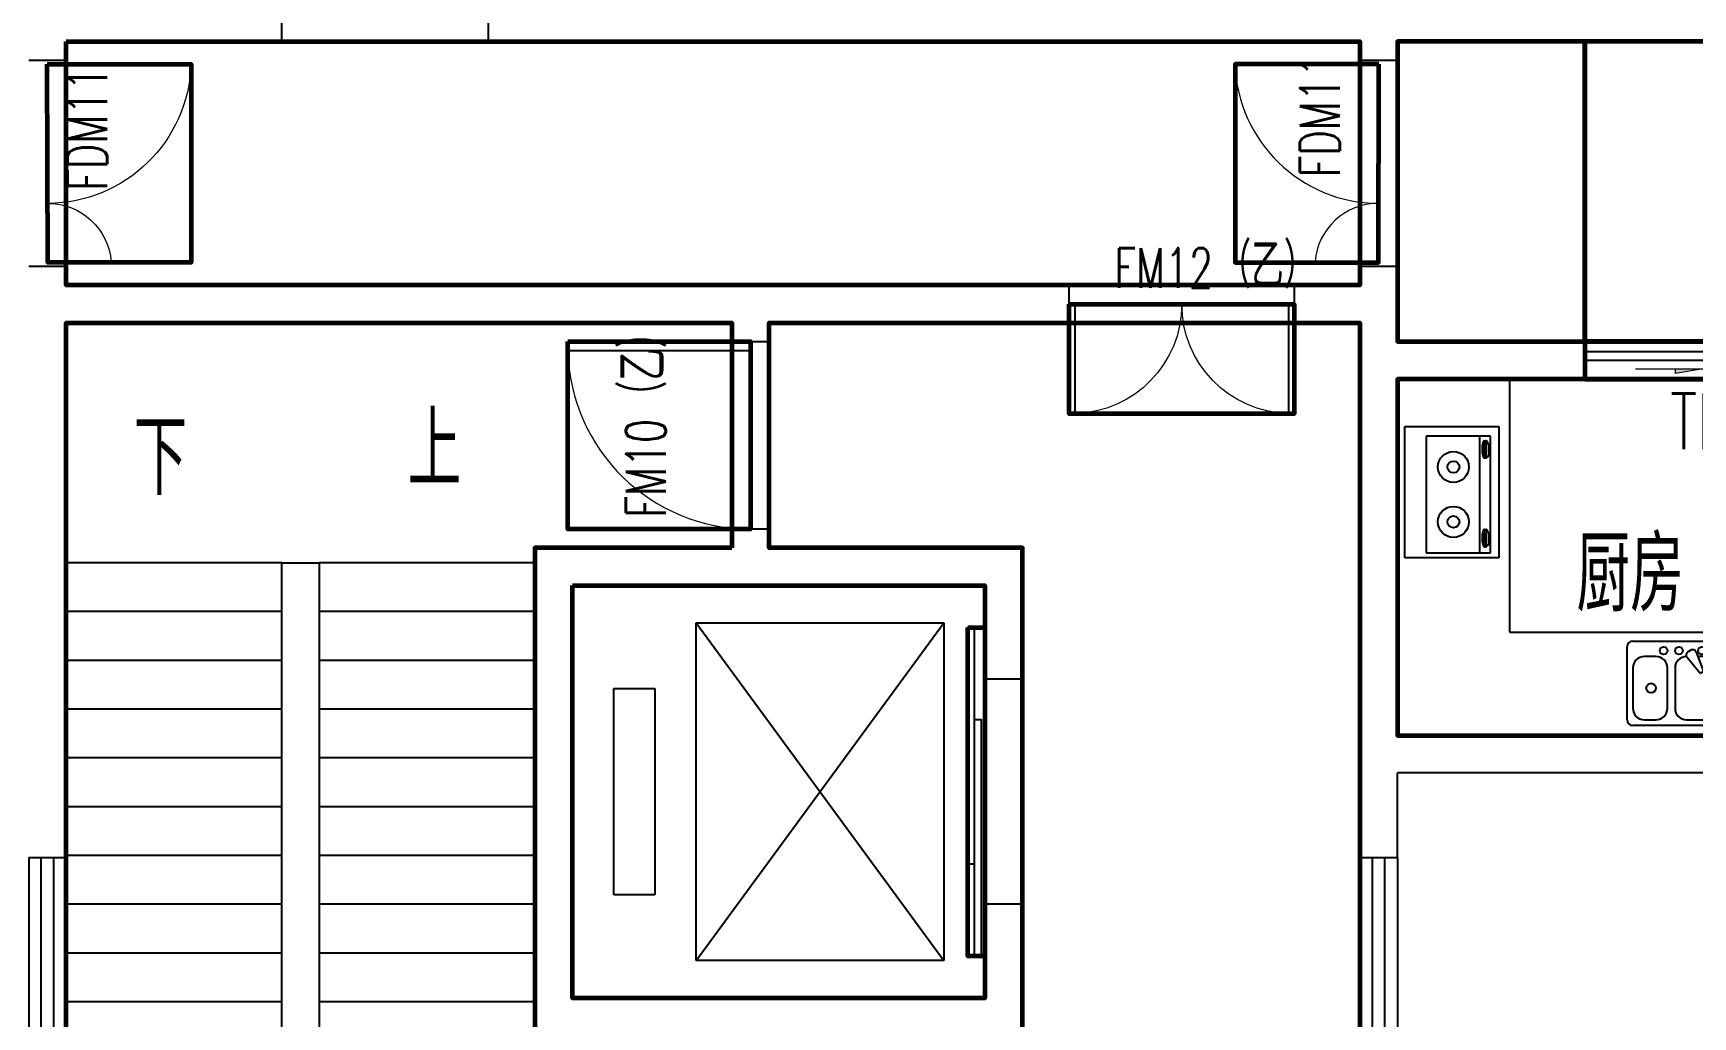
# Model space of a CAD drawing. Extents: x -503102 to -474302, y -636822 to -607622.
# Drawn here: x -492328 to -483476, y -622472 to -617228 of the extents above; entities that cross this region are included whole.
import ezdxf

# ---------------------------------------------------------------- set-up
doc = ezdxf.new("R2010")
doc.units = 0
doc.header["$LTSCALE"] = 1000
doc.header["$MEASUREMENT"] = 0
doc.layers.get('0').update_dxf_attribs({"linetype": 'CONTINUOUS'})
for name, color, linetype, lineweight in [('GT_厨房', 4, 'CONTINUOUS', 60), ('GT_楼梯', 130, 'CONTINUOUS', 60), ('GT_玄关', 40, 'CONTINUOUS', 60), ('GT_电梯', 150, 'CONTINUOUS', 60), ('GT_过道', 30, 'CONTINUOUS', 60), ('GT_门', 245, 'CONTINUOUS', 60)]:
    doc.layers.add(name, color=color, linetype=linetype, lineweight=lineweight)
for name, color, linetype in [('STAIR', 3, 'CONTINUOUS'), ('Text(文字)', 7, 'CONTINUOUS'), ('WALL', 2, 'CONTINUOUS'), ('WINDOW', 3, 'CONTINUOUS'), ('WINDOW_TEXT', 7, 'CONTINUOUS'), ('厨洁', 151, 'CONTINUOUS')]:
    doc.layers.add(name, color=color, linetype=linetype)
doc.styles.add('_TCH_WINDOW', font='SIMPLEX', dxfattribs={"height": 3.5, "bigfont": 'GBCBIG'})
doc.styles.add('HZ', font='', dxfattribs={"width": 0.8})
doc.styles.get('HZ').set_extended_font_data('FangSong_GB2312')

# ---------------------------------------------------------------- blocks, each defined once
blk = doc.blocks.new('ewerw')
at = {"layer": '厨洁'}
for p, q in [((266352.5373784888, 82672.94943158956), (266852.5373784888, 82672.94943158956)), ((266352.5373784888, 81972.94943158959), (266352.5373784888, 82672.94943158956)), ((266397.0003916404, 82646.42157585), (266397.0003916404, 82023.64773799322)), ((266739.4456716567, 82646.42157585), (266397.0003916404, 82646.42157585)), ((266421.0074205657, 82603.35737043529), (266404.3871697712, 82603.35737043529)), ((266404.3871697712, 82603.35737043529), (266404.3871697712, 82538.68896090382)), ((266430.4835372786, 82613.82220474404), (266418.7725500546, 82613.70369991528)), ((266421.0074205657, 82538.68896090382), (266421.0074205657, 82603.35737043529)), ((266452.6958668246, 82646.42157585), (266452.6958668246, 82023.64773799322)), ((266739.4456716567, 82023.64773799322), (266739.4456716567, 82646.42157585)), ((266852.5373784888, 82672.94943158956), (266852.5373784888, 81972.94943158959)), ((266404.3871697712, 82538.68896090382), (266421.0074205657, 82538.68896090382)), ((266429.3072335909, 82522.06034991307), (266418.7913871265, 82522.06034991307)), ((266404.3871697712, 82130.36020737872), (266404.3871697712, 82065.69179784726)), ((266421.0074205657, 82130.36020737872), (266404.3871697712, 82130.36020737872)), ((266404.3871697712, 82065.69179784726), (266421.0074205657, 82065.69179784726)), ((266430.4835372786, 82140.82504168747), (266418.7725500546, 82140.7065368587)), ((266421.0074205657, 82065.69179784726), (266421.0074205657, 82130.36020737872)), ((266852.5373784888, 81972.94943158959), (266352.5373784888, 81972.94943158959)), ((266397.0003916404, 82023.64773799322), (266739.4456716567, 82023.64773799322)), ((266429.3072335909, 82049.06318685647), (266418.7913871265, 82049.06318685647))]:
    blk.add_line(p, q, dxfattribs=at)
for points in [[(266418.7913871265, 82522.06034991307, 0.2590339714206403), (266422.2141900414, 82523.96113434945, 0.0762761895455676), (266427.1485725783, 82535.48121423933, 0.0365148199121137), (266429.6060001075, 82549.02950470468, 0.026614996038891), (266430.6102321358, 82567.88204691456, 0.026614996038891), (266429.6060001075, 82586.73458912445, 0.0365148199121137), (266427.1485725783, 82600.28287958982, 0.0762761895455752), (266422.2141900414, 82611.80295947967, 0.2590339714203898), (266418.7913871265, 82613.70374391608, 0.2590339714202164), (266415.3685842113, 82611.80295947967, 0.056762457430155), (266411.3559685617, 82603.35737043529, 0.0365148199120382)], [(266429.3072335909, 82522.06034991307, 0.2590339714206403), (266432.7300365058, 82523.96113434945, 0.0762761895455676), (266437.6644190427, 82535.48121423933, 0.0365148199121137), (266440.1218465719, 82549.02950470468, 0.026614996038891), (266441.1260786001, 82567.88204691456, 0.026614996038891), (266440.1218465719, 82586.73458912445, 0.0365148199121137), (266437.6644190427, 82600.28287958982, 0.0762761895455752), (266432.7300365058, 82611.80295947967, 0.2590339714203898), (266429.3072335909, 82613.70374391608, 0.0784621676306809), (266428.0648777775, 82613.50758041222, 0.056762457430155)], [(266409.6663340924, 82538.68896090382, 0.0087359414318704), (266410.4342016745, 82535.48121423933, 0.0762761895456294), (266415.3685842113, 82523.96113434945, 0.2590339714204861), (266418.7913871265, 82522.06034991307, 0.2590339714206403)], [(266409.6663340924, 82065.69179784726, 0.0087359414318704), (266410.4342016745, 82062.48405118275, 0.0762761895456294), (266415.3685842113, 82050.96397129288, 0.2590339714204861), (266418.7913871265, 82049.06318685647, 0.2590339714206403)], [(266418.7913871265, 82049.06318685647, 0.2590339714206403), (266422.2141900414, 82050.96397129288, 0.0762761895455676), (266427.1485725783, 82062.48405118275, 0.0365148199121137), (266429.6060001075, 82076.0323416481, 0.026614996038891), (266430.6102321358, 82094.88488385799, 0.026614996038891), (266429.6060001075, 82113.7374260679, 0.0365148199121137), (266427.1485725783, 82127.28571653324, 0.0762761895455752), (266422.2141900414, 82138.80579642313, 0.2590339714203898), (266418.7913871265, 82140.7065808595, 0.2590339714202164), (266415.3685842113, 82138.80579642313, 0.056762457430155), (266411.3559685617, 82130.36020737872, 0.0365148199120382)], [(266429.3072335909, 82049.06318685647, 0.2590339714206403), (266432.7300365058, 82050.96397129288, 0.0762761895455676), (266437.6644190427, 82062.48405118275, 0.0365148199121137), (266440.1218465719, 82076.0323416481, 0.026614996038891), (266441.1260786001, 82094.88488385799, 0.026614996038891), (266440.1218465719, 82113.7374260679, 0.0365148199121137), (266437.6644190427, 82127.28571653324, 0.0762761895455752), (266432.7300365058, 82138.80579642313, 0.2590339714203898), (266429.3072335909, 82140.7065808595, 0.0784621676306809), (266428.0648777775, 82140.51041735565, 0.056762457430155)]]:
    blk.add_lwpolyline(points, format="xyb", dxfattribs=at)
for centre, radius in [((266593.9919507732, 82481.37460980771), 82.49649810437039), ((266593.9919507732, 82481.37460980771), 31.6309469674834), ((266593.9919507732, 82188.74138441838), 82.49649810437039), ((266593.9919507732, 82188.74138441838), 31.6309469674834)]:
    blk.add_circle(centre, radius, dxfattribs=at)
blk = doc.blocks.new('drr')
at = {"layer": '厨洁'}
for p, q in [((265023.2482284768, 83567.01834285283), (265636.8845921132, 83567.01834285283)), ((264992.566410295, 83147.70016103463), (264992.566410295, 83536.33652467102)), ((265023.2482284768, 83474.97288830737), (265023.2482284768, 83260.20016103463)), ((265350.5209557495, 83536.33652467102), (265084.6118648404, 83536.33652467102)), ((265411.8845921133, 83260.20016103463), (265411.8845921133, 83474.97288830737)), ((265452.7936830223, 83474.97288830737), (265452.7936830223, 83260.20016103463)), ((265575.5209557495, 83536.33652467102), (265514.1573193859, 83536.33652467102)), ((265636.8845921132, 83260.20016103463), (265636.8845921132, 83474.97288830737)), ((265667.566410295, 83536.33652467102), (265667.566410295, 83147.70016103463)), ((265259.8456898405, 83279.55327012556), (265277.5598580224, 83289.78054285284)), ((265298.6617284768, 83175.94283603464), (265259.8456898405, 83279.55327012556)), ((265277.5598580224, 83289.78054285284), (265347.8811125677, 83204.35966103464)), ((265084.6118648404, 83198.83652467099), (265290.0849739313, 83198.83652467099)), ((265328.0434966586, 83165.40461330736), (265342.3165966586, 83173.64519739828)), ((265514.1573193859, 83198.83652467099), (265575.5209557495, 83198.83652467099)), ((265636.8845921132, 83117.01834285283), (265023.2482284768, 83117.01834285283))]:
    blk.add_line(p, q, dxfattribs=at)
for centre, radius in [((265217.5664102952, 83367.586524671), 25.56818181818182), ((265539.7255012041, 83367.586524671), 25.56818181818182), ((265268.7027739313, 83168.1547064892), 20.45454545454545), ((265391.4300466587, 83168.1547064892), 20.45454545454545), ((265473.2482284768, 83168.1547064892), 20.45454545454545)]:
    blk.add_circle(centre, radius, dxfattribs=at)
for centre, radius, start, end in [((265023.2482284768, 83536.33652467102), 30.68181818181818, 90, 180), ((265636.8845921132, 83536.33652467102), 30.68181818181818, 0, 90), ((265084.6118648404, 83474.97288830737), 61.36363636363636, 90, 180), ((265350.5209557495, 83474.97288830737), 61.36363636363636, 0, 90), ((265514.1573193859, 83474.97288830737), 61.36363636363636, 90, 180), ((265575.5209557495, 83474.97288830737), 61.36363636363636, 0, 90), ((265084.6118648404, 83260.20016103463), 61.36363636363636, 180, 270), ((265350.5209557495, 83260.20016103463), 61.36363636363636, 270, 360), ((265514.1573193859, 83260.20016103463), 61.36363636363636, 180, 270), ((265575.5209557495, 83260.20016103463), 61.36363636363636, 270, 360), ((265023.2482284768, 83147.70016103463), 30.68181818181818, 180, 270), ((265317.8162239314, 83183.11876103464), 20.45454545454545, 200.5376779997213, 300.0000000000623), ((265332.0893239313, 83191.35934512553), 20.45454545454545, 300.0000000000623, 399.4623220008738), ((265636.8845921132, 83147.70016103463), 30.68181818181818, 270, 360)]:
    blk.add_arc(centre, radius, start, end, dxfattribs=at)
blk = doc.blocks.new('_LIFTD')
for points in [[(-0.5476231156687681, -0.6023971140708948), (-0.5476231156687681, -0.7741965273145893), (0.2411046506011139, -0.7741965273145893), (0.2411046506011139, -0.6023971140708948), (-0.5476231156687681, -0.6023971140708948)], [(-0.2411046506011139, -0.7835565844699544), (-0.2411046506011139, -0.955355997713648), (0.5476231156687676, -0.955355997713648), (0.5476231156687676, -0.7835565844699544), (-0.2411046506011139, -0.7835565844699544)]]:
    blk.add_lwpolyline(points)
blk = doc.blocks.new('$TCHSYS$WIN2D')
for p, q in [((-0.5, 0.5), (0.5, 0.5)), ((0.5, 0.1666666666666666), (-0.5, 0.1666666666666666)), ((0.5, -0.1666666666666667), (-0.5, -0.1666666666666667)), ((-0.5, -0.5), (0.5, -0.5))]:
    blk.add_line(p, q)
blk = doc.blocks.new('$DorLib2D$00000019')
at = {"lineweight": 13}
for p, q in [((0.15, 0.025), (0.2319490472796624, 0.0394520639279731)), ((0.35, 0.025), (0.15, 0.025)), ((0.2319490472796624, 0.0394520639279731), (0.2319490472796624, 0.025)), ((-0.35, -0.025), (-0.15, -0.025)), ((-0.15, -0.025), (-0.2319490472796624, -0.0394520639279731)), ((-0.2319490472796624, -0.0394520639279731), (-0.2319490472796624, -0.025))]:
    blk.add_line(p, q, dxfattribs=at)
for points in [[(-0.5, 0), (0.0192439877236663, 0), (0.0192439877236663, 0.025), (-0.5, 0.025)], [(0.5, -0.025), (-0.0239902237635983, -0.025), (-0.0239902237635983, 0), (0.5, 0)]]:
    blk.add_lwpolyline(points, close=True)
for points in [[(0.2319490472796624, 0.0394520639279731), (0.2319490472796624, 0.025), (0.15, 0.025)], [(-0.2319490472796624, -0.0394520639279731), (-0.2319490472796624, -0.025), (-0.15, -0.025)]]:
    blk.add_solid(points, dxfattribs=at)
blk = doc.blocks.new('$DorLib2D$00000025')
at = {"const_width": 0.02000000000002}
for points in [[(0.4809659091480242, -0.0014478852985489), (0.4809659091480242, 0.6906370592223703)], [(-0.4809658959978972, 0.0014478759854028), (-0.4809658959978972, 0.3083976873278363)]]:
    blk.add_lwpolyline(points, dxfattribs=at)
at = {"lineweight": 13}
for centre, radius, start, end in [((0.5046168020418103, -0.0019208093578045), 0.6987497204383784, 91.93968624619532, 179.7237749158179), ((-0.5007908120541872, 0.0025725639175704), 0.3066680763238383, 359.7898704781727, 445.750825813995)]:
    blk.add_arc(centre, radius, start, end, dxfattribs=at)
blk = doc.blocks.new('$DorLib2D$00000001')
for p, q in [((0.45, 0.975), (0.5000000000000002, 0.975)), ((0.45, 0), (0.45, 0.975)), ((0.5, 0), (0.5, 0.975)), ((0.5, 0), (0.45, 0))]:
    blk.add_line(p, q)
at = {"lineweight": 13}
blk.add_arc((0.475, 0), 0.975, 91.46928358135379, 180, dxfattribs=at)
blk = doc.blocks.new('$DorLib2D$00000002')
for p, q in [((-0.5, -1e-16), (-0.5000000000000007, 0.4875)), ((-0.4750000000000007, 0.4875), (-0.5000000000000007, 0.4875)), ((-0.475, 0), (-0.4750000000000007, 0.4875)), ((0.475, 0), (0.4750000000000007, 0.4875)), ((0.4750000000000007, 0.4875), (0.5000000000000007, 0.4875)), ((0.5, -1e-16), (0.5000000000000007, 0.4875)), ((-0.5, -1e-16), (-0.475, 0)), ((0.5, -1e-16), (0.475, 0))]:
    blk.add_line(p, q)
at = {"lineweight": 13}
for centre, start, end in [((-0.4875, 0), 0, 88.53071641864632), ((0.4875, 0), 91.46928358135372, 180)]:
    blk.add_arc(centre, 0.4875, start, end, dxfattribs=at)

msp = doc.modelspace()

# ---------------------------------------------------------------- linework, layer by layer
at = {"layer": 'GT_厨房'}
msp.add_lwpolyline([(-484051.8808221087, -619071.643608574), (-485051.8808220797, -619071.643608548), (-485051.8808220929, -620971.643608579), (-482251.8808220794, -620971.6436085957), (-482251.8808220674, -619071.6436085647), (-484051.8808221087, -619071.643608574)], dxfattribs=at)
at = {"layer": 'GT_楼梯'}
msp.add_lwpolyline([(-488601.880822083, -619971.6436085554), (-489651.88082208, -619971.643608555), (-489651.8808221953, -625671.6436085564), (-492151.8808221804, -625671.6436073246), (-492151.880822179, -618771.6436085358), (-488601.8808220831, -618771.6436085365), (-488601.8808220836, -619971.6436085554)], dxfattribs=at)
at = {"layer": 'GT_玄关'}
msp.add_lwpolyline([(-484051.8808221077, -618871.6436085755), (-484051.8808220978, -617271.6436085514), (-485051.8808220491, -617271.6436084931), (-485051.880822008, -618871.6436085684), (-484051.8808221077, -618871.6436085743)], dxfattribs=at)
at = {"layer": 'GT_电梯'}
msp.add_lwpolyline([(-489451.8808220791, -620171.6436084972), (-487251.8808221125, -620171.6436083657), (-487251.8808221119, -622371.6436085312), (-489451.880822081, -622371.6436085294), (-489451.8808222127, -620171.6436084972)], dxfattribs=at)
at = {"layer": 'GT_过道'}
for points in [[(-484051.880822076, -618871.6436085743), (-482251.8808221074, -618871.6436082156), (-482251.8808220983, -617371.6444128983), (-478251.8808220706, -617371.644413086), (-478251.8808224849, -616371.6444129605), (-483401.8808220527, -616371.6444129376), (-483401.8808220582, -617271.6436085553), (-484051.8808220978, -617271.6436085514), (-484051.8808221077, -618871.6436085743)], [(-492151.880822091, -617271.6436085879), (-485251.8808220628, -617271.6436085419), (-485251.8808221237, -618571.6436085537), (-492151.8808220854, -618571.6436087184), (-492151.880822091, -617271.6436085879)], [(-485251.8808222519, -625671.6436085267), (-487051.880822116, -625671.6436085271), (-487051.8808221113, -619971.6436085267), (-488401.8808220832, -619971.6436091537), (-488401.8808220766, -618771.6436085548), (-485251.8808221557, -618771.6436073454), (-485251.8808222519, -625671.6436085267)]]:
    msp.add_lwpolyline(points, dxfattribs=at)
at = {"layer": 'GT_门'}
for points in [[(-492253.4734959065, -617392.5811084793), (-491485.8094333315, -617392.5811084759), (-491485.8094333271, -618450.70609414), (-492250.2881584894, -618450.70609414), (-492253.4734959065, -617392.5811084793)], [(-485150.2881482343, -617392.5811084973), (-485917.9522108094, -617392.5811084902), (-485917.9522108194, -618450.7060941542), (-485153.4734856569, -618450.7060941579), (-485150.2881482343, -617392.5811084973)], [(-486801.8808220782, -618671.6436085445), (-485601.8808220424, -618671.6436085427), (-485601.8808220424, -619256.6436085446), (-486801.8808220782, -619256.6436085446), (-486801.880822079, -618671.6436085445)], [(-489476.8808220794, -618871.6436085451), (-488501.8808221309, -618871.6436086156), (-488501.8808220794, -619871.6436085451), (-489476.8808220796, -619871.6436085451), (-489476.8808220071, -618871.6436085451)], [(-484051.8808221061, -618871.6436085711), (-484051.8808221111, -619071.6436085697), (-482251.880822066, -619071.6436082094), (-482251.8808221059, -618871.643608579), (-484051.8808221061, -618871.6436085342)], [(-487342.9520216217, -620395.4466234742), (-487251.8808221125, -620395.4466234742), (-487251.8808221125, -622147.8405936141), (-487342.9520216218, -622147.8405936144), (-487342.9520216218, -620395.4466234742)]]:
    msp.add_lwpolyline(points, dxfattribs=at)
at = {"layer": 'STAIR'}
for p, q in [((-491001.8808220849, -620051.6436085443), (-492151.8808220849, -620051.6436085443)), ((-489651.8808220847, -620051.6436085443), (-490801.8808220848, -620051.6436085443)), ((-491001.8808220849, -620311.6436085443), (-492151.8808220849, -620311.6436085443)), ((-489651.880822085, -620311.6436085443), (-490801.8808220851, -620311.6436085443)), ((-488791.8808220789, -620371.6436085443), (-487471.8808220791, -620371.6436085443)), ((-488791.8808220789, -620371.6436085443), (-487471.8808220791, -622171.6436085443)), ((-488791.8808220789, -622171.6436085443), (-487471.8808220791, -620371.6436085443)), ((-488791.8808220789, -622171.6436085443), (-488791.8808220789, -620371.6436085443)), ((-487471.8808220791, -620371.6436085443), (-487471.8808220791, -622171.6436085443)), ((-491001.8808220849, -620571.6436085441), (-492151.8808220849, -620571.6436085444)), ((-489651.880822085, -620571.6436085444), (-490801.8808220851, -620571.6436085441)), ((-487251.8808220791, -621871.6436085443), (-487251.8808220791, -620671.643608544)), ((-489231.8808220791, -621821.6436085441), (-489231.8808220791, -620721.6436085441)), ((-489231.8808220791, -620721.6436085441), (-489011.880822079, -620721.6436085441)), ((-489011.880822079, -620721.6436085441), (-489011.880822079, -621821.6436085441)), ((-491001.8808220849, -620831.6436085443), (-492151.8808220849, -620831.6436085444)), ((-489651.8808220854, -620831.6436085444), (-490801.8808220854, -620831.6436085443)), ((-491001.8808220849, -621091.643608544), (-492151.8808220849, -621091.6436085444)), ((-489651.8808220854, -621091.6436085444), (-490801.8808220854, -621091.643608544)), ((-491001.8808220849, -621351.643608544), (-492151.8808220849, -621351.6436085444)), ((-489651.8808220854, -621351.6436085444), (-490801.8808220854, -621351.643608544)), ((-491001.8808220846, -621611.6436085443), (-492151.8808220846, -621611.6436085444)), ((-489651.8808220854, -621611.6436085444), (-490801.8808220854, -621611.6436085443)), ((-489011.880822079, -621821.6436085441), (-489231.8808220791, -621821.6436085441)), ((-491001.8808220846, -621871.6436085443), (-492151.8808220846, -621871.6436085443)), ((-489651.8808220854, -621871.6436085443), (-490801.8808220854, -621871.6436085443)), ((-491001.8808220844, -622131.6436085441), (-492151.8808220844, -622131.6436085444)), ((-489651.8808220854, -622131.6436085444), (-490801.8808220854, -622131.6436085441)), ((-487471.8808220791, -622171.6436085443), (-488791.8808220789, -622171.6436085443)), ((-491001.8808220844, -622391.643608544), (-492151.8808220844, -622391.6436085444)), ((-489651.8808220855, -622391.6436085444), (-490801.8808220855, -622391.643608544))]:
    msp.add_line(p, q, dxfattribs=at)
at = {"layer": 'Text(文字)'}
msp.add_lwpolyline([(-490226.8808220828, -619751.6436085444, 0, 0, 0), (-490226.8808220849, -621571.643608545, 80, 0, 0), (-490226.8808220854, -621871.643608545, 0, 0, 0)], format="xyseb", dxfattribs=at)
at = {"layer": 'WALL', "linetype": 'Continuous'}
for p, q in [((-491001.8808220424, -617271.643608536), (-491001.8808220424, -617071.6436085453)), ((-489901.8808220425, -617071.6436085453), (-489901.8808220425, -617271.643608536)), ((-492151.880822091, -617271.6436085879), (-491201.8808220835, -617271.6436085443)), ((-492151.8808220923, -617371.643608558), (-492151.880822091, -617271.6436085879)), ((-491201.8808220835, -617271.6436085443), (-491001.8808220424, -617271.643608536)), ((-489901.8808220425, -617271.643608536), (-487151.8808220787, -617271.6436085443)), ((-487151.8808220787, -617271.6436085443), (-485251.8808220628, -617271.6436085419)), ((-485251.8808220628, -617271.6436085419), (-485251.8808220958, -617371.6436085392)), ((-485051.8808221035, -617271.6436085624), (-483401.8808220804, -617271.6436085624)), ((-485051.8808220781, -617371.6436085394), (-485051.8808221035, -617271.6436085624)), ((-492351.8808220859, -617371.6436085592), (-492151.8808220923, -617371.643608558)), ((-485251.8808220958, -617371.6436085392), (-485051.8808220781, -617371.6436085394)), ((-492151.8808220877, -618471.6436085579), (-492351.8808220712, -618471.6436085589)), ((-492151.8808220854, -618571.6436085358), (-492151.8808220877, -618471.6436085579)), ((-485051.8808220588, -618471.6436085394), (-485251.8808220958, -618471.6436085394)), ((-485251.8808220958, -618471.6436085394), (-485251.8808220628, -618571.6436085537)), ((-485051.880822079, -618671.6436085443), (-485051.8808220588, -618471.6436085394)), ((-492151.8808220854, -618571.6436085358), (-488501.8808220794, -618571.643608545)), ((-486801.8808220424, -618571.643608534), (-488501.8808220745, -618571.643608545)), ((-486801.8808220424, -618771.6436085635), (-486801.8808220424, -618571.643608534)), ((-485251.8808220628, -618571.6436085537), (-485601.8808220426, -618571.6436085373)), ((-485601.8808220426, -618571.6436085373), (-485601.8808220423, -618771.6436085635)), ((-485051.880822079, -618671.6436085443), (-485051.880821952, -618871.6436085464)), ((-492151.880821936, -618771.6436085358), (-488601.8808220831, -618771.6436085365)), ((-492151.880822078, -618971.6436085454), (-492151.880821936, -618771.6436085358)), ((-488601.8808220831, -618771.6436085365), (-488601.8808221321, -618871.6436086156)), ((-488401.8808221295, -618871.6436086156), (-488401.8808220831, -618771.6436085548)), ((-488401.8808220831, -618771.6436085548), (-486801.8808220424, -618771.6436085635)), ((-485601.8808220423, -618771.6436085635), (-485251.8808221557, -618771.6436085541)), ((-485251.8808221557, -618771.6436085541), (-485251.8808220789, -618971.6436085443)), ((-488601.8808221321, -618871.6436086156), (-488401.8808221295, -618871.6436086156)), ((-484051.8808221187, -618871.6436085554), (-485051.880821952, -618871.6436085464)), ((-484051.8808221187, -619071.6436085389), (-484051.8808221187, -618871.6436085554)), ((-492151.880822079, -621071.6436085444), (-492151.880822078, -618971.6436085436)), ((-485251.8808220789, -618971.6436085443), (-485251.8808220789, -621071.6436085439)), ((-485051.8808220877, -619071.6436085465), (-485051.8808220877, -620971.643608538)), ((-485051.8808220877, -619071.6436085465), (-484051.8808221187, -619071.6436085389)), ((-488401.8808221295, -619871.6436085392), (-488601.8808221319, -619871.6436085392)), ((-488601.8808221319, -619871.6436085392), (-488601.880822083, -619971.6436085554)), ((-488401.8808220831, -619971.6436085267), (-488401.8808221295, -619871.6436085392)), ((-488601.880822083, -619971.6436085554), (-489651.88082208, -619971.6436085554)), ((-489651.8808220812, -622471.6436085433), (-489651.88082208, -619971.6436085554)), ((-487051.8808221113, -619971.6436085267), (-488401.8808220831, -619971.6436085267)), ((-487051.8808221113, -619971.6436085267), (-487051.8808220825, -620671.6436085429)), ((-491001.8808220861, -624471.6436085443), (-491001.8808220844, -620051.6436085443)), ((-491001.8808220844, -620051.6436085443), (-490801.8808220846, -620051.6436085443)), ((-490801.880822086, -624471.6436085443), (-490801.8808220846, -620051.6436085443)), ((-488501.8808220794, -620171.6436085443), (-489451.8808220791, -620171.6436084972)), ((-489451.8808220811, -622371.6436085318), (-489451.8808220791, -620171.6436084972)), ((-487251.8808221125, -620171.6436085721), (-488501.8808220794, -620171.6436085443)), ((-487251.8808221125, -620171.6436085721), (-487251.8808220826, -620671.6436085422)), ((-487051.8808220825, -620671.6436085429), (-487251.8808220826, -620671.6436085422)), ((-482251.8808220848, -620971.6436085415), (-485051.8808220877, -620971.643608538)), ((-492151.8808220714, -621621.6436085267), (-492151.880822079, -621071.6436085445)), ((-485251.8808220789, -621071.6436085439), (-485251.8808220794, -621621.6436085392)), ((-485051.8808220886, -621621.6436085392), (-485051.880822079, -621171.6436085379)), ((-482151.8808220767, -621171.6436085474), (-485051.880822079, -621171.6436085379)), ((-492351.8808220539, -621621.6436085264), (-492151.8808220714, -621621.6436085267)), ((-485251.8808220794, -621621.6436085392), (-485051.8808220886, -621621.6436085392)), ((-487251.8808220791, -621871.643608544), (-487251.8808221514, -622371.6436085312)), ((-487051.880822079, -621871.6436085443), (-487251.8808220791, -621871.643608544)), ((-487051.880822079, -621871.6436085443), (-487051.8808220808, -622471.6436085444)), ((-487251.8808221514, -622371.6436085312), (-489451.8808220811, -622371.6436085318))]:
    msp.add_line(p, q, dxfattribs=at)
at = {"layer": 'WINDOW', "linetype": 'Continuous'}
msp.add_line((-484051.8808220941, -619071.643608544), (-482251.8808220837, -619071.6436084515), dxfattribs=at)
at = {"layer": '厨洁'}
for q in [(-484451.8808220791, -619071.643608544), (-482251.8808220794, -620421.6436085441)]:
    msp.add_line((-484451.8808220791, -620421.6436085441), q, dxfattribs=at)

# ---------------------------------------------------------------- block references
at = {"layer": 'WINDOW', "linetype": 'Continuous'}
ref = msp.add_blockref('$DorLib2D$00000025', (-492251.8808220758, -617921.6436085422), dxfattribs=dict(at, xscale=1100, yscale=-1100, zscale=1100, rotation=90.00000000025766))
ref.add_attrib('A', 'FDM11', (-491933.2848900915, -618068.1105992316), dxfattribs={"layer": 'WINDOW_TEXT', "linetype": 'Continuous', "height": 212.5, "rotation": 90.0000000002579, "style": '_TCH_WINDOW', "width": 0.7058823529411768})
ref = msp.add_blockref('$DorLib2D$00000025', (-485151.8808220792, -617921.6436085423), dxfattribs=dict(at, xscale=-1100, yscale=-1100, zscale=-1100, rotation=270))
ref.add_attrib('A', 'FDM11', (-485358.9717410606, -617996.0461049565), dxfattribs={"layer": 'WINDOW_TEXT', "linetype": 'Continuous', "height": 212.5, "rotation": 90, "style": '_TCH_WINDOW', "width": 0.7058823529411768})
at = {"layer": 'WINDOW', "linetype": 'Continuous', "xscale": 1200, "yscale": -1200, "zscale": 1200}
msp.add_blockref('$DorLib2D$00000002', (-486201.8808220781, -618671.6436085445), dxfattribs=at)
at = {"layer": 'WINDOW', "linetype": 'Continuous', "xscale": 1000, "yscale": 1000, "zscale": 1000, "rotation": 90}
msp.add_blockref('$DorLib2D$00000001', (-488501.8808220794, -619371.6436085451), dxfattribs=at)
at = {"layer": 'WINDOW', "linetype": 'Continuous'}
ref = msp.add_blockref('$DorLib2D$00000019', (-483151.8808220835, -618971.6436085443), dxfattribs=dict(at, xscale=1800, yscale=1800, zscale=1800))
ref.add_attrib('A', 'TLM18', (-483596.8808220835, -619445.3936085441), dxfattribs={"layer": 'WINDOW_TEXT', "linetype": 'Continuous', "height": 297.5, "style": '_TCH_WINDOW', "width": 0.7058823529411768})
at = {"layer": 'WINDOW'}
for name, p, xscale, yscale, zscale, rotation in [('_LIFTD', (-487151.880822079, -621271.6436085443), -1600, 200, 1600, 270), ('$TCHSYS$WIN2D', (-492251.8808220797, -622221.64360854), -1200, -200, -1200, 89.99999999996386), ('$TCHSYS$WIN2D', (-485151.8808220792, -622221.6436085443), 1200, 200, 1200, 270)]:
    msp.add_blockref(name, p, dxfattribs=dict(at, xscale=xscale, yscale=yscale, zscale=zscale, rotation=rotation))
at = {"layer": '厨洁', "rotation": 180}
for name in ['ewerw', 'drr']:
    msp.add_blockref(name, (-218159.0862456681, -537351.6949773615), dxfattribs=at)

# ---------------------------------------------------------------- texts
at = {"layer": 'Text(文字)', "style": 'HZ', "width": 0.6}
for s, p in [('上', (-490331.1361412314, -619607.7967244107)), ('下', (-491792.773731704, -619651.6506673729)), ('厨房', (-484096.6466839599, -620272.7155528547))]:
    msp.add_text(s, height=350, dxfattribs=at).set_placement(p)
at = {"layer": 'WINDOW_TEXT', "linetype": 'Continuous', "style": '_TCH_WINDOW', "width": 0.7058823529411768}
msp.add_text('FM12', height=212.5, dxfattribs=at).set_placement((-486562.3865930249, -618585.5684240941))
at = {"layer": 'WINDOW_TEXT', "linetype": 'Continuous', "style": '_TCH_WINDOW'}
msp.add_text('（乙）', height=241.1347517730497, dxfattribs=at).set_placement((-486005.243735882, -618585.5684240941))
msp.add_text('（乙）', height=241.1347517730497, rotation=90, dxfattribs=at).set_placement((-488954.6702059334, -619254.0066106732))
at = {"layer": 'WINDOW_TEXT', "linetype": 'Continuous', "style": '_TCH_WINDOW', "width": 0.7058823529411768}
msp.add_text('FM10', height=212.5, rotation=90, dxfattribs=at).set_placement((-488954.6702059334, -619811.1494678158))

doc.saveas('drawing.dxf')
